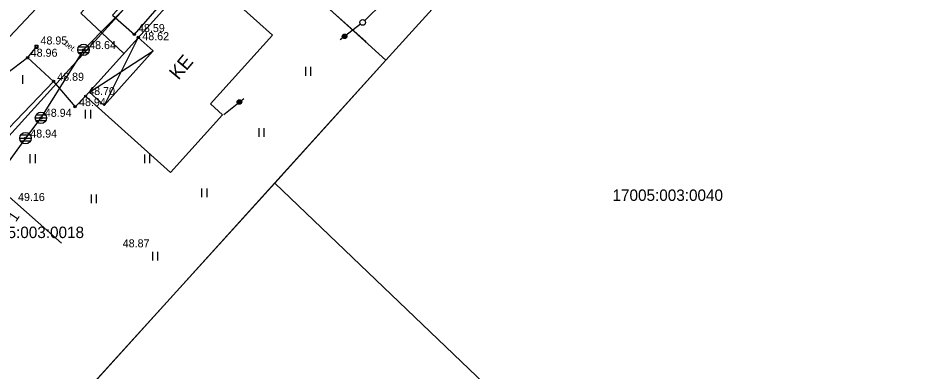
# Model space of a CAD drawing. Extents: x 641098 to 641452, y 6455754 to 6455962.
# Drawn here: x 641207.2 to 641285.4, y 6455832.6 to 6455863.5 of the extents above; entities that cross this region are included whole.
import ezdxf

# ---------------------------------------------------------------- set-up
doc = ezdxf.new("R2010")
doc.units = 0
for name, color, linetype in [('AED', 7, 'Continuous'), ('HALJASTUS', 7, 'Continuous'), ('HOONE', 7, 'Continuous'), ('KORGUS', 7, 'Continuous'), ('KTRASS', 7, 'Continuous'), ('PIIR', 7, 'Continuous'), ('POST', 7, 'Continuous'), ('SIOHULIIN', 7, 'Continuous'), ('SKKAEV', 7, 'Continuous'), ('SKTRASS', 7, 'Continuous'), ('TEE', 7, 'Continuous')]:
    doc.layers.add(name, color=color, linetype=linetype)

msp = doc.modelspace()

# ---------------------------------------------------------------- linework, layer by layer
at = {"layer": 'AED'}
for p, q in [((641208.695, 6455861.115), (641208.695, 6455860.865)), ((641208.695, 6455861.115), (641208.945, 6455861.115)), ((641208.695, 6455860.865), (641208.945, 6455860.865)), ((641208.945, 6455861.115), (641208.945, 6455860.865))]:
    msp.add_line(p, q, dxfattribs=at)
for points in [[(641237.681, 6455861.417), (641221.819, 6455875.569), (641212.106, 6455864.662)], [(641208.82, 6455860.99), (641208.055, 6455860.039), (641210.326, 6455857.95), (641203.092, 6455850.437), (641200.099, 6455853.099)]]:
    msp.add_lwpolyline(points, dxfattribs=at)
at = {"layer": 'HALJASTUS'}
for p, q in [((641232.37, 6455859.214), (641232.37, 6455858.453)), ((641232.825, 6455859.214), (641232.825, 6455858.453)), ((641207.629, 6455858.511), (641207.629, 6455857.749)), ((641213.111, 6455855.479), (641213.111, 6455854.718)), ((641213.566, 6455855.479), (641213.566, 6455854.718)), ((641228.287, 6455853.875), (641228.287, 6455853.114)), ((641228.742, 6455853.875), (641228.742, 6455853.114)), ((641208.258, 6455851.577), (641208.258, 6455850.815)), ((641208.713, 6455851.577), (641208.713, 6455850.815)), ((641218.284, 6455851.558), (641218.284, 6455850.797)), ((641218.739, 6455851.558), (641218.739, 6455850.797)), ((641213.618, 6455848.067), (641213.618, 6455847.306)), ((641214.073, 6455848.067), (641214.073, 6455847.306)), ((641223.28, 6455848.586), (641223.28, 6455847.825)), ((641223.735, 6455848.586), (641223.735, 6455847.825)), ((641218.979, 6455843.057), (641218.979, 6455842.296)), ((641219.434, 6455843.057), (641219.434, 6455842.296))]:
    msp.add_line(p, q, dxfattribs=at)
at = {"layer": 'HOONE'}
for points in [[(641220.574, 6455849.974), (641213.128, 6455856.664), (641223.091, 6455867.752), (641229.484, 6455862.008), (641224.076, 6455855.989), (641225.129, 6455855.043), (641220.574, 6455849.974)], [(641220.376, 6455865.492), (641218.593, 6455867.093), (641215.492, 6455863.757), (641217.409, 6455862.066), (641220.38, 6455865.49)], [(641217.747, 6455861.805), (641214.764, 6455855.849), (641213.476, 6455857.02), (641219.058, 6455860.628), (641214.764, 6455855.849)], [(641219.058, 6455860.628), (641217.747, 6455861.805)], [(641199.976, 6455832.709), (641195.559, 6455836.63), (641205.937, 6455848.32), (641211.038, 6455843.791)]]:
    msp.add_lwpolyline(points, dxfattribs=at)
at = {"layer": 'KORGUS'}
for centre in [(641217.41, 6455862.07), (641217.75, 6455861.8), (641208.82, 6455860.99), (641212.96, 6455860.71), (641208.06, 6455860.04), (641210.33, 6455857.95), (641213.13, 6455856.66), (641212.22, 6455855.74), (641209.23, 6455854.76), (641207.88, 6455852.99)]:
    msp.add_circle(centre, 0.1, dxfattribs=at)
at = {"layer": 'KTRASS'}
msp.add_lwpolyline([(641262.947, 6455895.17), (641245.85, 6455895.77), (641231.82, 6455887.57), (641213.98, 6455869.85), (641199.92, 6455854.91), (641179.809, 6455828.89)], dxfattribs=at)
at = {"layer": 'PIIR'}
for points in [[(641239.33, 6455889.47), (641224.6, 6455873.24), (641239.42, 6455859.81), (641262.53, 6455885.29)], [(641270.46, 6455810.04), (641315.35, 6455858.84), (641292.55, 6455879.89), (641262.53, 6455885.29), (641239.42, 6455859.81), (641229.68, 6455849.06)], [(641224.6, 6455873.24), (641184.3, 6455828.79), (641199.12, 6455815.36), (641239.42, 6455859.81)], [(641250.06, 6455787.79), (641270.46, 6455810.04), (641229.68, 6455849.06), (641207.91, 6455825.07)]]:
    msp.add_lwpolyline(points, close=True, dxfattribs=at)
at = {"layer": 'POST'}
msp.add_circle((641237.38, 6455863.11), 0.25, dxfattribs=at)
at = {"layer": 'SIOHULIIN'}
for p, q in [((641237.56, 6455863.284), (641239.172, 6455864.84)), ((641237.182, 6455862.958), (641235.406, 6455861.591)), ((641237.38, 6455863.11), (641237.38, 6455863.11)), ((641237.38, 6455863.11), (641237.38, 6455863.11)), ((641225.232, 6455855.061), (641226.984, 6455856.458)), ((641225.036, 6455854.905), (641225.036, 6455854.905))]:
    msp.add_line(p, q, dxfattribs=at)
for centre, radius in [((641235.799, 6455861.894), 0.199), ((641235.799, 6455861.894), 0.19), ((641235.799, 6455861.894), 0.18), ((641235.799, 6455861.894), 0.171), ((641235.799, 6455861.894), 0.162), ((641235.799, 6455861.894), 0.152), ((641235.799, 6455861.894), 0.143), ((641235.799, 6455861.894), 0.133), ((641235.799, 6455861.894), 0.124), ((641235.799, 6455861.894), 0.114), ((641235.799, 6455861.894), 0.105), ((641235.799, 6455861.894), 0.0953), ((641235.799, 6455861.894), 0.0858), ((641235.799, 6455861.894), 0.0763), ((641235.799, 6455861.894), 0.0669), ((641235.799, 6455861.894), 0.0574), ((641235.799, 6455861.894), 0.0479), ((641235.799, 6455861.894), 0.0385), ((641235.799, 6455861.894), 0.029), ((641235.799, 6455861.894), 0.0195), ((641235.799, 6455861.894), 0.0101), ((641235.799, 6455861.894), 0.00061), ((641226.596, 6455856.148), 0.199), ((641226.596, 6455856.148), 0.19), ((641226.596, 6455856.148), 0.18), ((641226.596, 6455856.148), 0.171), ((641226.596, 6455856.148), 0.162), ((641226.596, 6455856.148), 0.152), ((641226.596, 6455856.148), 0.143), ((641226.596, 6455856.148), 0.133), ((641226.596, 6455856.148), 0.124), ((641226.596, 6455856.148), 0.114), ((641226.596, 6455856.148), 0.105), ((641226.596, 6455856.148), 0.0953), ((641226.596, 6455856.148), 0.0858), ((641226.596, 6455856.148), 0.0763), ((641226.596, 6455856.148), 0.0669), ((641226.596, 6455856.148), 0.0574), ((641226.596, 6455856.148), 0.0479), ((641226.596, 6455856.148), 0.0385), ((641226.596, 6455856.148), 0.029), ((641226.596, 6455856.148), 0.0195), ((641226.596, 6455856.148), 0.0101), ((641226.596, 6455856.148), 0.00061)]:
    msp.add_circle(centre, radius, dxfattribs=at)
at = {"layer": 'SKKAEV'}
for p, q in [((641212.46, 6455860.71), (641213.46, 6455860.71)), ((641213.39, 6455860.96), (641212.53, 6455860.96)), ((641213.39, 6455860.46), (641212.53, 6455860.46)), ((641208.73, 6455854.76), (641209.73, 6455854.76)), ((641209.66, 6455855.01), (641208.8, 6455855.01)), ((641209.66, 6455854.51), (641208.8, 6455854.51)), ((641207.38, 6455852.99), (641208.38, 6455852.99)), ((641208.31, 6455853.24), (641207.45, 6455853.24)), ((641208.31, 6455852.74), (641207.45, 6455852.74))]:
    msp.add_line(p, q, dxfattribs=at)
for centre in [(641212.96, 6455860.71), (641209.23, 6455854.76), (641207.88, 6455852.99)]:
    msp.add_circle(centre, 0.5, dxfattribs=at)
at = {"layer": 'SKTRASS'}
msp.add_lwpolyline([(641256.988, 6455881.554), (641253.68, 6455884.67), (641247.183, 6455886.497), (641242.619, 6455886.966), (641241.832, 6455886.785), (641239.482, 6455885.676), (641238.212, 6455884.766), (641231.7, 6455879.05), (641224.73, 6455872.67), (641212.96, 6455860.71), (641209.23, 6455854.76), (641207.88, 6455852.99), (641204.52, 6455848.37), (641194.13, 6455837.37)], dxfattribs=at)
at = {"layer": 'TEE'}
for points in [[(641228.703, 6455889.987), (641222.2, 6455883.72), (641213.04, 6455873.38), (641201.91, 6455860.32), (641204.96, 6455857.7), (641208.06, 6455860.04)], [(641216.465, 6455860.432), (641212.72, 6455863.92), (641222.55, 6455874.96)], [(641210.326, 6455857.95), (641212.224, 6455855.742), (641213.128, 6455856.664)]]:
    msp.add_lwpolyline(points, dxfattribs=at)

# ---------------------------------------------------------------- texts
at = {"layer": 'HOONE'}
for s, height, rotation, p in [('KE', 1.2, 50.07908, (641221.262, 6455858.01)), ('1', 0.9, 56.16076, (641207.038, 6455845.611))]:
    msp.add_text(s, height=height, rotation=rotation, dxfattribs=at).set_placement(p)
at = {"layer": 'KORGUS'}
for s, p in [('48.59', (641217.72, 6455862.268)), ('48.62', (641218.098, 6455861.558)), ('48.95', (641209.191, 6455861.182)), ('48.64', (641213.445, 6455860.778)), ('48.96', (641208.332, 6455860.11)), ('48.89', (641210.652, 6455858.01)), ('48.70', (641213.364, 6455856.761)), ('48.94', (641212.564, 6455855.794)), ('48.94', (641209.569, 6455854.856)), ('48.94', (641208.297, 6455853.042)), ('49.16', (641207.224, 6455847.493)), ('48.87', (641216.386, 6455843.441))]:
    msp.add_text(s, height=0.7, dxfattribs=at).set_placement(p)
at = {"layer": 'PIIR'}
for s, p in [('17005:003:0040', (641259.241, 6455847.5)), ('17005:003:0018', (641203.331, 6455844.25))]:
    msp.add_text(s, height=1, dxfattribs=at).set_placement(p)
at = {"layer": 'TEE'}
msp.add_text('bet.', height=0.5, rotation=321.1147, dxfattribs=at).set_placement((641211.207, 6455861.168))

doc.saveas('drawing.dxf')
